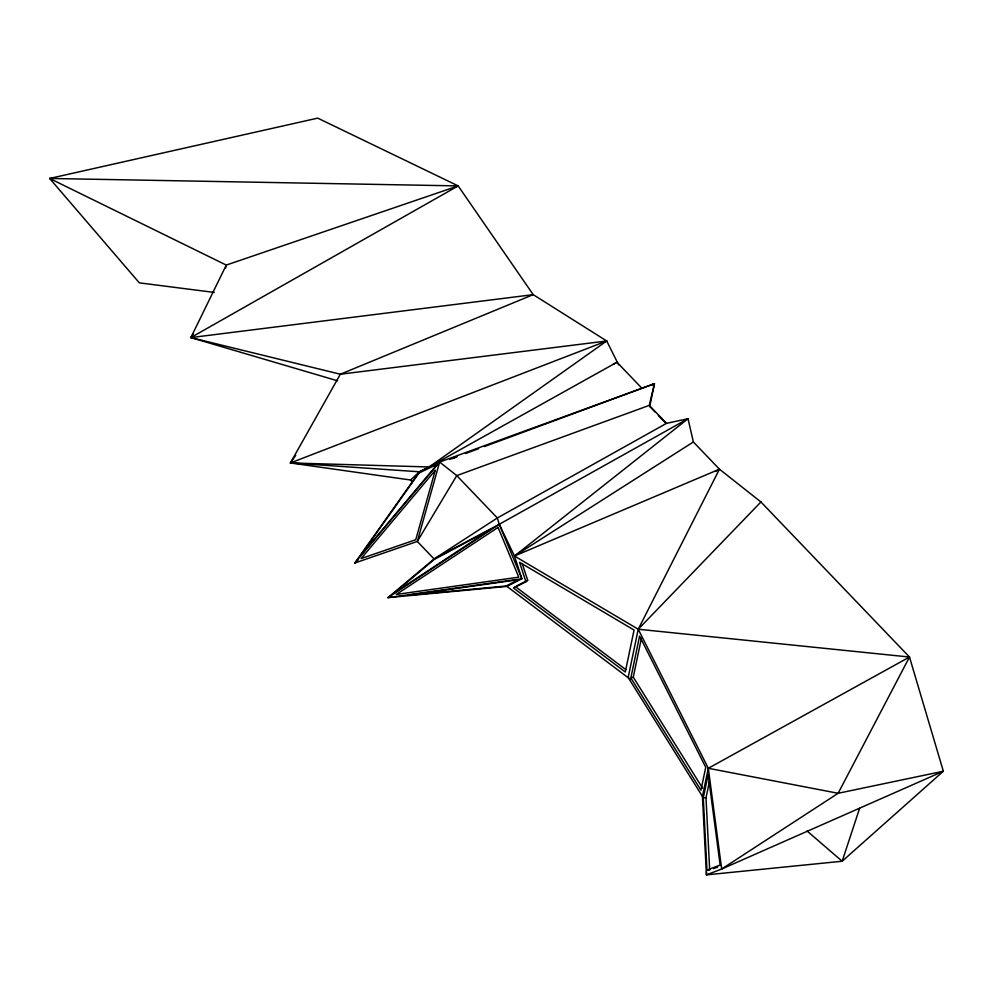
<?xml version="1.0" encoding="UTF-8"?>
<svg xmlns="http://www.w3.org/2000/svg" width="993" height="993" viewBox="0 0 993 993"><rect width="100%" height="100%" fill="white"/><g stroke="black" fill="none" stroke-linecap="round" stroke-linejoin="round"><path stroke-width="1.49" d="M706.519 871.792L706.433 874.87L842.163 861.241L943.35 771.238L909.489 657.043L760.936 501.974L719.453 469.192L693.375 441.972L688.012 418.711L666.489 423.353L497.344 517.974L434.09 558.96L387.94 597.637L506.926 586.404L521.884 578.758L514.473 556.018L499.256 524.304L497.344 517.974L456.768 475.61L439.638 462.055L419.418 471.787L410.63 480.016L290.39 462.949L340.338 374.224L533.204 294.648L606.723 340.984L618.589 364.803M225.659 268.036L226.28 265.081L458.17 185.902L533.204 294.648L190.855 337.595L226.28 265.081L49.65 178.455L317.723 118.13L458.17 185.902L190.855 337.595L337.583 380.815M649.621 406.894L654.461 383.683L439.638 462.055L419.418 471.787L354.786 563.031L417.308 541.446L456.768 475.61L649.273 405.38L654.461 383.683L484.41 446.552M630.84 677.946L639.591 636.079L705.738 767.304L700.946 790.217L630.84 677.946L633.273 677.176L641.391 638.288M702.436 796.423L628.159 677.487L638.238 629.239L909.489 657.043L708.319 768.284L721.675 869.036L838.129 793.283L943.35 771.238L721.675 869.036L706.433 874.87L702.436 796.423L708.319 768.284L638.238 629.239L514.473 556.018L688.012 418.711L499.256 524.304L434.09 558.96L417.308 541.446L439.638 462.055L354.786 563.031L358.163 559.891M703.28 797.826L708.158 774.503L720.161 865.04L706.966 870.091L703.28 797.826L705.998 797.875L709.35 781.839M859.603 808.352L842.163 861.241L807.036 830.967M693.375 441.972L514.473 556.018L719.453 469.192L638.238 629.239L760.936 501.974M909.489 657.043L838.129 793.283L708.319 768.284M193.387 333.797L190.855 337.595L340.338 374.224L606.723 340.984L429.175 466.971L290.39 462.949L295.74 455.365M513.58 588.067L525.905 581.774L519.562 562.286L634.055 630.046L625.292 672.013L513.58 588.067L515.355 586.59L625.838 669.605M525.905 581.774L527.68 580.297L522.231 563.59M429.175 466.971L437.901 463.743L429.175 466.971L616.976 362.222L641.999 388.35M612.917 364.468L616.976 362.222M715.382 471.452L719.453 469.192M516.72 585.895L527.68 580.297M650.775 385.545L654.461 383.683M455.365 187.18L458.17 185.902L49.65 178.455L139.318 282.844L214.277 292.438M606.723 340.984L290.39 462.949L419.418 471.787M713.644 868.627L717.604 867.1M449.531 459.449L456.792 456.755M465.518 453.528L478.601 448.699M452.46 458.53L456.817 456.941M706.966 870.091L709.685 870.141L705.998 797.875M506.926 586.404L630.493 679.473M649.273 405.38L666.489 423.353M650.974 407.713L655.206 412.132M658.384 415.446L665.782 423.167M410.63 480.016L412.331 482.573M633.273 677.176L702.56 788.132M435.232 470.384L415.744 539.72L361.129 558.575L435.232 470.384M418.996 473.028L359.938 556.415L437.479 464.141L418.996 473.028M434.462 559.27L394.159 593.057L491.386 528.996L434.462 559.27M499.256 524.304L387.94 597.637L521.884 578.758L499.256 524.304M498.076 527.407L396.356 594.422L518.756 577.169L498.076 527.407M518.42 579.689L506.045 586.007L407.527 595.316L518.42 579.689"/></g></svg>
